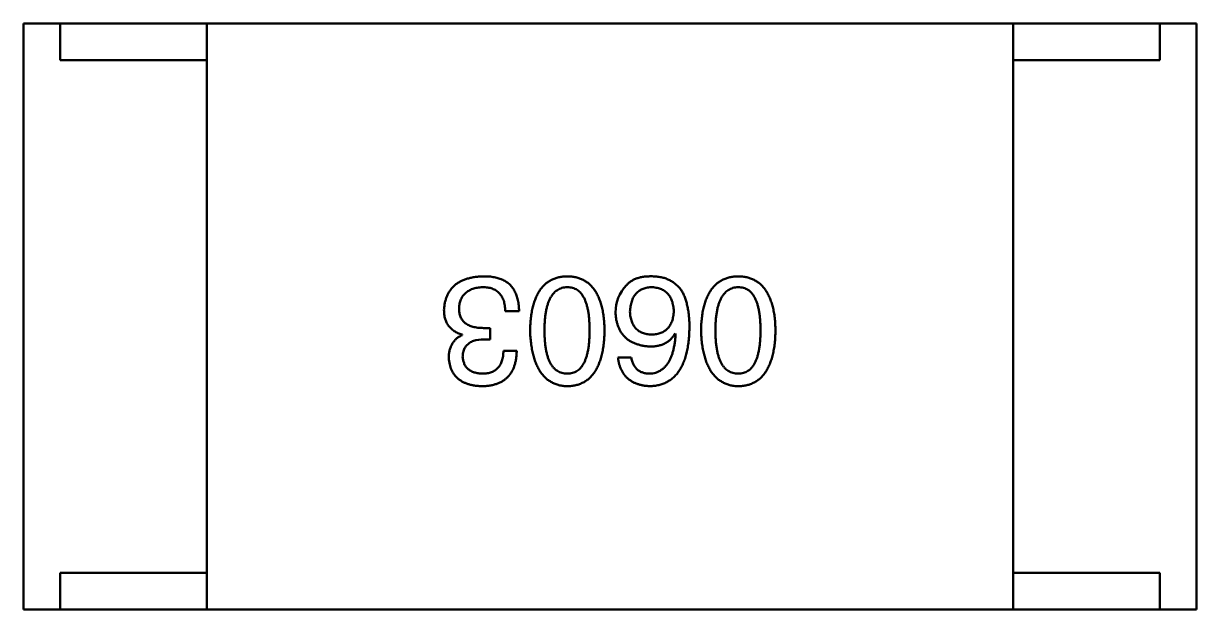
# Model space of a CAD drawing. Header units: millimetres. Extents: x 37 to 347, y 164 to 266.
# Drawn here: x 293.445 to 295.045, y 223.264 to 224.064 of the extents above; entities that cross this region are included whole.
import ezdxf

# ---------------------------------------------------------------- set-up
doc = ezdxf.new("R2010")
doc.units = ezdxf.units.MM
doc.header["$LTSCALE"] = 0.75
doc.layers.add('Visible', color=7, linetype='Continuous', lineweight=50)

msp = doc.modelspace()

# ---------------------------------------------------------------- linework, layer by layer
at = {"layer": 'Visible'}
for p, q in [((293.4951, 224.0639), (293.4451, 224.0639)), ((293.4451, 223.2639), (293.4451, 224.0639)), ((293.4951, 224.0639), (293.4951, 224.0139)), ((293.6951, 224.0639), (293.4951, 224.0639)), ((293.6951, 224.0639), (294.7951, 224.0639)), ((293.6951, 224.0639), (293.6951, 223.2639)), ((294.7951, 224.0639), (294.9951, 224.0639)), ((294.7951, 224.0639), (294.7951, 223.2639)), ((294.9951, 224.0639), (294.9951, 224.0139)), ((294.9951, 224.0639), (295.0451, 224.0639)), ((295.0451, 223.2639), (295.0451, 224.0639)), ((293.4951, 224.0139), (293.6951, 224.0139)), ((293.6951, 223.3139), (293.6951, 224.0139)), ((294.9951, 224.0139), (294.7951, 224.0139)), ((294.7951, 223.3139), (294.7951, 224.0139)), ((294.1022, 223.6712), (294.1211, 223.6712)), ((294.0818, 223.6482), (294.0727, 223.6482)), ((294.0818, 223.6327), (294.0818, 223.6482)), ((294.0432, 223.6392), (294.0432, 223.6384)), ((294.0719, 223.6327), (294.0818, 223.6327)), ((294.3338, 223.6409), (294.3346, 223.64)), ((294.1178, 223.6171), (294.0998, 223.6171)), ((294.2739, 223.6081), (294.2559, 223.6081)), ((293.4951, 223.3139), (293.4951, 223.2639)), ((293.6951, 223.3139), (293.4951, 223.3139)), ((294.7951, 223.3139), (294.9951, 223.3139)), ((294.9951, 223.3139), (294.9951, 223.2639)), ((293.4951, 223.2639), (293.4451, 223.2639)), ((293.6951, 223.2639), (293.4951, 223.2639)), ((294.7951, 223.2639), (293.6951, 223.2639)), ((294.7951, 223.2639), (294.9951, 223.2639)), ((294.9951, 223.2639), (295.0451, 223.2639))]:
    msp.add_line(p, q, dxfattribs=at)
msp.add_arc((294.3045, 223.6702), 0.0519, 135.691, 180.7052, dxfattribs=at)
for points, knots in [([(294.0719, 223.7187), (294.0699, 223.7186), (294.0659, 223.7184), (294.0601, 223.7177), (294.0546, 223.7167), (294.0496, 223.7153), (294.0449, 223.7136), (294.0406, 223.7116), (294.0367, 223.7092), (294.0331, 223.7065), (294.03, 223.7034), (294.0272, 223.7001), (294.0248, 223.6963), (294.0228, 223.6923), (294.0212, 223.6879), (294.0199, 223.6832), (294.019, 223.6781), (294.0188, 223.6746), (294.0186, 223.6728)], [0, 0, 0, 0, 0.078078, 0.151942, 0.221594, 0.28726, 0.350176, 0.409768, 0.467648, 0.523784, 0.578904, 0.634014, 0.689819, 0.746826, 0.805875, 0.867063, 0.931764, 1, 1, 1, 1]), ([(294.099, 223.7138), (294.0981, 223.7142), (294.0964, 223.715), (294.0935, 223.716), (294.0905, 223.7169), (294.0872, 223.7175), (294.0837, 223.7181), (294.08, 223.7185), (294.076, 223.7187), (294.0733, 223.7187), (294.0719, 223.7187)], [0, 0, 0, 0, 0.101955, 0.208983, 0.322698, 0.44339, 0.570851, 0.70629, 0.84885, 1, 1, 1, 1]), ([(294.1211, 223.6712), (294.121, 223.6725), (294.121, 223.6751), (294.1206, 223.679), (294.1201, 223.6826), (294.1194, 223.6861), (294.1186, 223.6894), (294.1177, 223.6925), (294.1165, 223.6955), (294.1152, 223.6982), (294.1137, 223.7008), (294.1121, 223.7032), (294.1103, 223.7054), (294.1084, 223.7075), (294.1063, 223.7094), (294.104, 223.711), (294.1016, 223.7126), (294.0998, 223.7134), (294.099, 223.7138)], [0, 0, 0, 0, 0.078937, 0.154495, 0.226898, 0.296844, 0.363348, 0.427781, 0.48946, 0.549586, 0.607902, 0.664733, 0.720805, 0.776157, 0.831175, 0.886736, 0.943094, 1, 1, 1, 1]), ([(294.1869, 223.7187), (294.1849, 223.7186), (294.181, 223.7185), (294.1754, 223.7175), (294.1701, 223.716), (294.1652, 223.7139), (294.1607, 223.7113), (294.1565, 223.708), (294.1528, 223.7042), (294.1494, 223.6999), (294.1464, 223.6949), (294.1438, 223.6894), (294.1416, 223.6834), (294.1397, 223.6768), (294.1382, 223.6696), (294.1371, 223.6619), (294.1363, 223.6536), (294.1361, 223.6479), (294.136, 223.645)], [0, 0, 0, 0, 0.059134, 0.115603, 0.169236, 0.221572, 0.273254, 0.32474, 0.377319, 0.431815, 0.488555, 0.548609, 0.612242, 0.680182, 0.75251, 0.829782, 0.91231, 1, 1, 1, 1]), ([(294.2377, 223.645), (294.2376, 223.6479), (294.2374, 223.6536), (294.2366, 223.6619), (294.2355, 223.6696), (294.234, 223.6768), (294.2321, 223.6834), (294.2299, 223.6894), (294.2273, 223.6949), (294.2243, 223.6998), (294.2209, 223.7042), (294.2172, 223.708), (294.213, 223.7113), (294.2085, 223.7139), (294.2036, 223.716), (294.1984, 223.7175), (294.1927, 223.7185), (294.1888, 223.7186), (294.1869, 223.7187)], [0, 0, 0, 0, 0.087693, 0.170223, 0.247496, 0.319826, 0.387768, 0.451403, 0.511459, 0.568358, 0.622671, 0.675251, 0.726739, 0.778422, 0.830759, 0.884394, 0.940865, 1, 1, 1, 1]), ([(294.3043, 223.7187), (294.3021, 223.7188), (294.2981, 223.7188), (294.2922, 223.7184), (294.2869, 223.7175), (294.282, 223.7162), (294.2776, 223.7144), (294.2737, 223.7122), (294.2702, 223.7096), (294.2683, 223.7075), (294.2674, 223.7064)], [0, 0, 0, 0, 0.156782, 0.301945, 0.436395, 0.561474, 0.678489, 0.78853, 0.894967, 1, 1, 1, 1]), ([(294.3428, 223.699), (294.3417, 223.7006), (294.3395, 223.7035), (294.3355, 223.7074), (294.3313, 223.7107), (294.3266, 223.7135), (294.3216, 223.7157), (294.3161, 223.7173), (294.3103, 223.7184), (294.3063, 223.7186), (294.3043, 223.7187)], [0, 0, 0, 0, 0.125033, 0.246266, 0.36603, 0.485265, 0.606781, 0.732144, 0.862551, 1, 1, 1, 1]), ([(294.42, 223.7187), (294.418, 223.7186), (294.4141, 223.7185), (294.4085, 223.7175), (294.4033, 223.716), (294.3984, 223.7139), (294.3938, 223.7113), (294.3897, 223.708), (294.3859, 223.7042), (294.3826, 223.6999), (294.3796, 223.6949), (294.377, 223.6894), (294.3747, 223.6834), (294.3729, 223.6768), (294.3713, 223.6696), (294.3703, 223.6619), (294.3695, 223.6536), (294.3693, 223.6479), (294.3692, 223.645)], [0, 0, 0, 0, 0.059134, 0.115603, 0.169236, 0.221572, 0.273254, 0.32474, 0.377319, 0.431815, 0.488555, 0.548609, 0.612242, 0.680182, 0.75251, 0.829782, 0.91231, 1, 1, 1, 1]), ([(294.4708, 223.645), (294.4707, 223.6479), (294.4705, 223.6536), (294.4698, 223.6619), (294.4687, 223.6696), (294.4671, 223.6768), (294.4653, 223.6834), (294.463, 223.6894), (294.4604, 223.6949), (294.4574, 223.6998), (294.4541, 223.7042), (294.4503, 223.708), (294.4462, 223.7113), (294.4417, 223.7139), (294.4368, 223.716), (294.4315, 223.7175), (294.4259, 223.7185), (294.422, 223.7186), (294.42, 223.7187)], [0, 0, 0, 0, 0.087693, 0.170223, 0.247496, 0.319826, 0.387768, 0.451403, 0.511459, 0.568358, 0.622671, 0.675251, 0.726739, 0.778422, 0.830759, 0.884394, 0.940865, 1, 1, 1, 1]), ([(294.0391, 223.6753), (294.0392, 223.6764), (294.0394, 223.6785), (294.0399, 223.6816), (294.0407, 223.6845), (294.0417, 223.6872), (294.0429, 223.6897), (294.0443, 223.692), (294.046, 223.6941), (294.0479, 223.696), (294.05, 223.6977), (294.0524, 223.6992), (294.055, 223.7005), (294.0578, 223.7016), (294.0608, 223.7025), (294.064, 223.7032), (294.0675, 223.7037), (294.0699, 223.7039), (294.0711, 223.704)], [0, 0, 0, 0, 0.068514, 0.133941, 0.195994, 0.255362, 0.312994, 0.369441, 0.424687, 0.480522, 0.537148, 0.594801, 0.654411, 0.716817, 0.781981, 0.850498, 0.923306, 1, 1, 1, 1]), ([(294.0711, 223.704), (294.0723, 223.7039), (294.0747, 223.7039), (294.0782, 223.7035), (294.0814, 223.7029), (294.0844, 223.702), (294.0872, 223.7008), (294.0897, 223.6994), (294.092, 223.6977), (294.0941, 223.6958), (294.0959, 223.6936), (294.0975, 223.6912), (294.0989, 223.6884), (294.1001, 223.6855), (294.101, 223.6823), (294.1016, 223.6788), (294.1021, 223.6751), (294.1022, 223.6725), (294.1022, 223.6712)], [0, 0, 0, 0, 0.071272, 0.13882, 0.201858, 0.262757, 0.320043, 0.376709, 0.431462, 0.486034, 0.541209, 0.597703, 0.65589, 0.717768, 0.782056, 0.850407, 0.92277, 1, 1, 1, 1]), ([(294.1557, 223.645), (294.1557, 223.6473), (294.1558, 223.6519), (294.1561, 223.6585), (294.1567, 223.6646), (294.1576, 223.6703), (294.1587, 223.6756), (294.16, 223.6804), (294.1615, 223.6848), (294.1634, 223.6888), (294.1655, 223.6922), (294.1678, 223.6953), (294.1703, 223.6979), (294.1732, 223.7), (294.1762, 223.7017), (294.1796, 223.703), (294.1831, 223.7037), (294.1856, 223.7039), (294.1869, 223.704)], [0, 0, 0, 0, 0.094834, 0.184067, 0.267029, 0.344713, 0.417334, 0.484367, 0.546941, 0.604717, 0.65953, 0.710539, 0.759381, 0.806382, 0.853027, 0.900623, 0.949121, 1, 1, 1, 1]), ([(294.1869, 223.704), (294.1881, 223.7039), (294.1905, 223.7038), (294.194, 223.7031), (294.1972, 223.702), (294.2002, 223.7003), (294.2029, 223.6982), (294.2055, 223.6957), (294.2077, 223.6926), (294.2097, 223.6892), (294.2115, 223.6852), (294.213, 223.6808), (294.2143, 223.6759), (294.2154, 223.6706), (294.2162, 223.6649), (294.2167, 223.6586), (294.2171, 223.6519), (294.2172, 223.6473), (294.2172, 223.645)], [0, 0, 0, 0, 0.049766, 0.097012, 0.143225, 0.188786, 0.235079, 0.282962, 0.333687, 0.387747, 0.445963, 0.508657, 0.576545, 0.649868, 0.72822, 0.812712, 0.903543, 1, 1, 1, 1]), ([(294.2723, 223.6704), (294.2724, 223.6717), (294.2725, 223.6742), (294.2731, 223.6778), (294.2737, 223.6812), (294.2746, 223.6844), (294.2757, 223.6874), (294.277, 223.6901), (294.2785, 223.6925), (294.2802, 223.6948), (294.2821, 223.6968), (294.2842, 223.6985), (294.2865, 223.7), (294.289, 223.7013), (294.2917, 223.7024), (294.2946, 223.7031), (294.2977, 223.7037), (294.2999, 223.7039), (294.301, 223.704)], [0, 0, 0, 0, 0.078863, 0.153308, 0.223539, 0.289857, 0.35341, 0.413572, 0.471721, 0.528235, 0.584279, 0.638781, 0.69466, 0.751251, 0.809198, 0.869697, 0.933318, 1, 1, 1, 1]), ([(294.301, 223.704), (294.3022, 223.7039), (294.3045, 223.7038), (294.3079, 223.7033), (294.311, 223.7026), (294.314, 223.7017), (294.3167, 223.7005), (294.3192, 223.699), (294.3215, 223.6973), (294.3235, 223.6954), (294.3254, 223.6932), (294.327, 223.6908), (294.3285, 223.6881), (294.3296, 223.6852), (294.3306, 223.682), (294.3313, 223.6786), (294.3319, 223.675), (294.332, 223.6725), (294.3321, 223.6712)], [0, 0, 0, 0, 0.070403, 0.137196, 0.200053, 0.260887, 0.31876, 0.37535, 0.430743, 0.485927, 0.541678, 0.598832, 0.657726, 0.719441, 0.783504, 0.851852, 0.923533, 1, 1, 1, 1]), ([(294.3534, 223.6482), (294.3534, 223.6509), (294.3534, 223.6561), (294.3528, 223.6636), (294.352, 223.6706), (294.3508, 223.6772), (294.3494, 223.6834), (294.3476, 223.689), (294.3454, 223.6943), (294.3436, 223.6975), (294.3428, 223.699)], [0, 0, 0, 0, 0.151498, 0.29521, 0.430242, 0.557137, 0.677306, 0.790845, 0.898111, 1, 1, 1, 1]), ([(294.3889, 223.645), (294.3889, 223.6473), (294.3889, 223.6519), (294.3893, 223.6585), (294.3899, 223.6646), (294.3907, 223.6703), (294.3918, 223.6756), (294.3931, 223.6804), (294.3947, 223.6848), (294.3965, 223.6888), (294.3986, 223.6922), (294.4009, 223.6953), (294.4035, 223.6979), (294.4063, 223.7), (294.4094, 223.7017), (294.4127, 223.703), (294.4163, 223.7037), (294.4187, 223.7039), (294.42, 223.704)], [0, 0, 0, 0, 0.094834, 0.184067, 0.267029, 0.344713, 0.417334, 0.484367, 0.546941, 0.604717, 0.65953, 0.710539, 0.759381, 0.806382, 0.853027, 0.900623, 0.949121, 1, 1, 1, 1]), ([(294.42, 223.704), (294.4212, 223.7039), (294.4236, 223.7038), (294.4271, 223.7031), (294.4304, 223.702), (294.4333, 223.7003), (294.4361, 223.6982), (294.4386, 223.6957), (294.4408, 223.6926), (294.4428, 223.6892), (294.4446, 223.6852), (294.4462, 223.6808), (294.4474, 223.6759), (294.4485, 223.6706), (294.4493, 223.6649), (294.4499, 223.6586), (294.4503, 223.6519), (294.4503, 223.6473), (294.4503, 223.645)], [0, 0, 0, 0, 0.049766, 0.097012, 0.143225, 0.188786, 0.235079, 0.282962, 0.333687, 0.387747, 0.445963, 0.508657, 0.576545, 0.649868, 0.72822, 0.812712, 0.903543, 1, 1, 1, 1]), ([(294.0186, 223.6728), (294.0187, 223.6717), (294.0187, 223.6697), (294.019, 223.6666), (294.0194, 223.6637), (294.0202, 223.6609), (294.021, 223.6583), (294.0221, 223.6558), (294.0233, 223.6535), (294.0247, 223.6513), (294.0264, 223.6492), (294.0282, 223.6474), (294.0303, 223.6456), (294.0325, 223.644), (294.0349, 223.6426), (294.0375, 223.6413), (294.0403, 223.6402), (294.0422, 223.6395), (294.0432, 223.6392)], [0, 0, 0, 0, 0.071215, 0.138707, 0.20396, 0.266995, 0.327734, 0.387609, 0.445602, 0.503345, 0.561136, 0.618597, 0.677672, 0.738255, 0.799989, 0.863961, 0.930555, 1, 1, 1, 1]), ([(294.0727, 223.6482), (294.0714, 223.6482), (294.0688, 223.6483), (294.0649, 223.6486), (294.0614, 223.6491), (294.0581, 223.6499), (294.0551, 223.6508), (294.0523, 223.6519), (294.0498, 223.6534), (294.0475, 223.6549), (294.0455, 223.6567), (294.0438, 223.6588), (294.0424, 223.661), (294.0412, 223.6634), (294.0403, 223.6661), (294.0396, 223.669), (294.0392, 223.6721), (294.0392, 223.6742), (294.0391, 223.6753)], [0, 0, 0, 0, 0.082495, 0.159728, 0.232496, 0.300725, 0.365163, 0.425859, 0.483728, 0.538892, 0.592921, 0.646195, 0.699968, 0.754746, 0.811387, 0.870806, 0.933482, 1, 1, 1, 1]), ([(294.2526, 223.6695), (294.2527, 223.6678), (294.2529, 223.6643), (294.2536, 223.6594), (294.2547, 223.6547), (294.256, 223.6504), (294.2578, 223.6463), (294.2599, 223.6426), (294.2623, 223.6392), (294.2651, 223.6361), (294.2682, 223.6333), (294.2716, 223.6308), (294.2754, 223.6287), (294.2795, 223.6269), (294.284, 223.6254), (294.2888, 223.6242), (294.294, 223.6233), (294.2975, 223.623), (294.2993, 223.6228)], [0, 0, 0, 0, 0.071527, 0.139094, 0.20346, 0.264939, 0.323904, 0.381383, 0.437591, 0.493343, 0.549401, 0.606085, 0.664838, 0.725424, 0.788712, 0.855452, 0.925772, 1, 1, 1, 1]), ([(294.3018, 223.6392), (294.3007, 223.6393), (294.2985, 223.6394), (294.2953, 223.6398), (294.2923, 223.6405), (294.2895, 223.6414), (294.2869, 223.6426), (294.2846, 223.6439), (294.2824, 223.6455), (294.2804, 223.6474), (294.2787, 223.6495), (294.2771, 223.6518), (294.2758, 223.6543), (294.2747, 223.6571), (294.2738, 223.6601), (294.273, 223.6633), (294.2725, 223.6667), (294.2724, 223.6691), (294.2723, 223.6704)], [0, 0, 0, 0, 0.069884, 0.136529, 0.199638, 0.259844, 0.317774, 0.374356, 0.430026, 0.485148, 0.5409, 0.597889, 0.657472, 0.718614, 0.783613, 0.85129, 0.923712, 1, 1, 1, 1]), ([(294.3321, 223.6712), (294.332, 223.6699), (294.3319, 223.6675), (294.3314, 223.6639), (294.3306, 223.6606), (294.3297, 223.6575), (294.3285, 223.6547), (294.3271, 223.6521), (294.3256, 223.6497), (294.3237, 223.6476), (294.3217, 223.6457), (294.3195, 223.6441), (294.3171, 223.6426), (294.3144, 223.6415), (294.3116, 223.6405), (294.3085, 223.6398), (294.3052, 223.6394), (294.303, 223.6393), (294.3018, 223.6392)], [0, 0, 0, 0, 0.076072, 0.148369, 0.216753, 0.281358, 0.342792, 0.401604, 0.458929, 0.514444, 0.569818, 0.625343, 0.681554, 0.739608, 0.800134, 0.863477, 0.929547, 1, 1, 1, 1]), ([(294.2993, 223.5687), (294.3015, 223.5689), (294.3056, 223.5691), (294.3116, 223.5702), (294.3172, 223.5719), (294.3224, 223.5742), (294.3272, 223.5771), (294.3316, 223.5806), (294.3357, 223.5847), (294.3392, 223.5894), (294.3424, 223.5947), (294.3452, 223.6006), (294.3476, 223.6071), (294.3495, 223.6142), (294.3512, 223.6219), (294.3523, 223.6301), (294.3531, 223.639), (294.3533, 223.6451), (294.3534, 223.6482)], [0, 0, 0, 0, 0.058957, 0.115262, 0.16907, 0.221312, 0.273147, 0.324961, 0.377649, 0.432026, 0.488925, 0.549039, 0.612912, 0.680653, 0.753056, 0.830314, 0.912483, 1, 1, 1, 1]), ([(294.0432, 223.6384), (294.0418, 223.6377), (294.039, 223.6363), (294.0353, 223.6335), (294.0322, 223.6302), (294.0296, 223.6265), (294.0276, 223.6223), (294.0262, 223.6177), (294.0253, 223.6126), (294.0252, 223.6091), (294.0252, 223.6072)], [0, 0, 0, 0, 0.125227, 0.244792, 0.361427, 0.478215, 0.59667, 0.722058, 0.856314, 1, 1, 1, 1]), ([(294.044, 223.6089), (294.0442, 223.6106), (294.0443, 223.6126), (294.0453, 223.6174), (294.0461, 223.6192), (294.0476, 223.6221), (294.049, 223.6243), (294.0536, 223.6282), (294.056, 223.6294), (294.0632, 223.6323), (294.0694, 223.6325), (294.0719, 223.6327)], [0.000001, 0.000001, 0.000001, 0.000001, 0.000529469, 0.000529469, 0.001127239, 0.001127239, 0.001835181, 0.001835181, 0.002488358, 0.002488358, 0.00458577, 0.00458577, 0.00458577, 0.00458577]), ([(294.136, 223.645), (294.1362, 223.6419), (294.1364, 223.6361), (294.1373, 223.6276), (294.1385, 223.6197), (294.14, 223.6123), (294.1419, 223.6056), (294.1442, 223.5993), (294.1468, 223.5937), (294.1498, 223.5886), (294.1532, 223.5841), (294.1569, 223.5801), (294.161, 223.5768), (294.1655, 223.574), (294.1703, 223.5718), (294.1755, 223.5701), (294.1811, 223.5691), (294.1849, 223.5688), (294.1869, 223.5687)], [0, 0, 0, 0, 0.088475, 0.171606, 0.249595, 0.322626, 0.391327, 0.455765, 0.516374, 0.573675, 0.628522, 0.681161, 0.732559, 0.783563, 0.83504, 0.887639, 0.942585, 1, 1, 1, 1]), ([(294.1869, 223.5859), (294.1856, 223.586), (294.1831, 223.5861), (294.1796, 223.5868), (294.1762, 223.5879), (294.1732, 223.5895), (294.1704, 223.5917), (294.1678, 223.5942), (294.1655, 223.5973), (294.1634, 223.6007), (294.1616, 223.6047), (294.16, 223.6091), (294.1587, 223.6139), (294.1576, 223.6192), (294.1567, 223.625), (294.1561, 223.6313), (294.1558, 223.638), (294.1557, 223.6426), (294.1557, 223.645)], [0, 0, 0, 0, 0.050604, 0.098688, 0.145699, 0.191791, 0.238625, 0.286717, 0.337546, 0.391814, 0.449755, 0.512106, 0.579685, 0.652048, 0.730262, 0.814146, 0.904281, 1, 1, 1, 1]), ([(294.1869, 223.5687), (294.1888, 223.5688), (294.1927, 223.569), (294.1984, 223.57), (294.2036, 223.5716), (294.2085, 223.5737), (294.213, 223.5764), (294.2172, 223.5798), (294.2209, 223.5837), (294.2243, 223.5882), (294.2273, 223.5933), (294.2299, 223.599), (294.2321, 223.6052), (294.234, 223.612), (294.2355, 223.6194), (294.2366, 223.6274), (294.2374, 223.636), (294.2376, 223.6419), (294.2377, 223.645)], [0, 0, 0, 0, 0.057911, 0.113262, 0.165956, 0.217443, 0.268511, 0.319665, 0.372, 0.426129, 0.483365, 0.543779, 0.607756, 0.676562, 0.749704, 0.827713, 0.911177, 1, 1, 1, 1]), ([(294.2172, 223.645), (294.2172, 223.6426), (294.2171, 223.638), (294.2167, 223.6313), (294.2162, 223.625), (294.2154, 223.6192), (294.2143, 223.6139), (294.213, 223.6091), (294.2115, 223.6047), (294.2097, 223.6008), (294.2077, 223.5973), (294.2055, 223.5942), (294.2029, 223.5917), (294.2002, 223.5895), (294.1972, 223.5879), (294.194, 223.5868), (294.1905, 223.5861), (294.1881, 223.586), (294.1869, 223.5859)], [0, 0, 0, 0, 0.096452, 0.187278, 0.271765, 0.350519, 0.423437, 0.491321, 0.554011, 0.612224, 0.666281, 0.717003, 0.764884, 0.811423, 0.856783, 0.902993, 0.950236, 1, 1, 1, 1]), ([(294.2993, 223.6228), (294.3013, 223.6229), (294.3051, 223.623), (294.3106, 223.6238), (294.3156, 223.6252), (294.3202, 223.6272), (294.3244, 223.6298), (294.328, 223.6329), (294.3312, 223.6366), (294.3329, 223.6394), (294.3338, 223.6409)], [0, 0, 0, 0, 0.144617, 0.279572, 0.40596, 0.526097, 0.64389, 0.760003, 0.877724, 1, 1, 1, 1]), ([(294.3346, 223.64), (294.3344, 223.6379), (294.3341, 223.6338), (294.3334, 223.6278), (294.3324, 223.6223), (294.3312, 223.6171), (294.3298, 223.6123), (294.3282, 223.6079), (294.3263, 223.6039), (294.3242, 223.6003), (294.3219, 223.5971), (294.3194, 223.5943), (294.3166, 223.5919), (294.3135, 223.5899), (294.3103, 223.5882), (294.3069, 223.5871), (294.3032, 223.5862), (294.3006, 223.586), (294.2993, 223.5859)], [0, 0, 0, 0, 0.089218, 0.173709, 0.252753, 0.326963, 0.397099, 0.462534, 0.524018, 0.582178, 0.637235, 0.689955, 0.741228, 0.791618, 0.841661, 0.892925, 0.945259, 1, 1, 1, 1]), ([(294.3692, 223.645), (294.3693, 223.6419), (294.3696, 223.6361), (294.3704, 223.6276), (294.3716, 223.6197), (294.3732, 223.6123), (294.3751, 223.6056), (294.3773, 223.5993), (294.38, 223.5937), (294.383, 223.5886), (294.3864, 223.5841), (294.3901, 223.5801), (294.3942, 223.5768), (294.3987, 223.574), (294.4035, 223.5718), (294.4087, 223.5701), (294.4142, 223.5691), (294.418, 223.5688), (294.42, 223.5687)], [0, 0, 0, 0, 0.088475, 0.171606, 0.249595, 0.322626, 0.391327, 0.455765, 0.516374, 0.573675, 0.628522, 0.681161, 0.732559, 0.783563, 0.83504, 0.887639, 0.942585, 1, 1, 1, 1]), ([(294.42, 223.5859), (294.4187, 223.586), (294.4163, 223.5861), (294.4127, 223.5868), (294.4094, 223.5879), (294.4063, 223.5895), (294.4035, 223.5917), (294.4009, 223.5942), (294.3986, 223.5973), (294.3965, 223.6007), (294.3947, 223.6047), (294.3931, 223.6091), (294.3918, 223.6139), (294.3907, 223.6192), (294.3899, 223.625), (294.3893, 223.6313), (294.3889, 223.638), (294.3889, 223.6426), (294.3889, 223.645)], [0, 0, 0, 0, 0.050604, 0.098688, 0.145699, 0.191791, 0.238625, 0.286717, 0.337546, 0.391814, 0.449755, 0.512106, 0.579685, 0.652048, 0.730262, 0.814146, 0.904281, 1, 1, 1, 1]), ([(294.42, 223.5687), (294.422, 223.5688), (294.4259, 223.569), (294.4315, 223.57), (294.4368, 223.5716), (294.4417, 223.5737), (294.4462, 223.5764), (294.4503, 223.5798), (294.4541, 223.5837), (294.4574, 223.5882), (294.4604, 223.5933), (294.463, 223.599), (294.4653, 223.6052), (294.4671, 223.612), (294.4687, 223.6194), (294.4698, 223.6274), (294.4705, 223.636), (294.4707, 223.6419), (294.4708, 223.645)], [0, 0, 0, 0, 0.057911, 0.113262, 0.165956, 0.217443, 0.268511, 0.319665, 0.372, 0.426129, 0.483365, 0.543779, 0.607756, 0.676562, 0.749704, 0.827713, 0.911177, 1, 1, 1, 1]), ([(294.4503, 223.645), (294.4503, 223.6426), (294.4503, 223.638), (294.4499, 223.6313), (294.4493, 223.625), (294.4485, 223.6192), (294.4474, 223.6139), (294.4462, 223.6091), (294.4446, 223.6047), (294.4428, 223.6008), (294.4408, 223.5973), (294.4386, 223.5942), (294.4361, 223.5917), (294.4333, 223.5895), (294.4303, 223.5879), (294.4271, 223.5868), (294.4236, 223.5861), (294.4212, 223.586), (294.42, 223.5859)], [0, 0, 0, 0, 0.096452, 0.187278, 0.271765, 0.350519, 0.423437, 0.491321, 0.554011, 0.612224, 0.666281, 0.717003, 0.764884, 0.811423, 0.856783, 0.902993, 0.950236, 1, 1, 1, 1]), ([(294.0703, 223.5687), (294.0722, 223.5688), (294.0758, 223.5689), (294.0811, 223.5696), (294.0861, 223.5706), (294.0907, 223.572), (294.095, 223.5737), (294.0989, 223.5758), (294.1024, 223.5783), (294.1056, 223.5812), (294.1084, 223.5844), (294.1108, 223.588), (294.1129, 223.592), (294.1146, 223.5963), (294.116, 223.601), (294.117, 223.606), (294.1176, 223.6114), (294.1178, 223.6152), (294.1178, 223.6171)], [0, 0, 0, 0, 0.073232, 0.142595, 0.207997, 0.270074, 0.329156, 0.386529, 0.441846, 0.496976, 0.551877, 0.607941, 0.665637, 0.725446, 0.788542, 0.855101, 0.925196, 1, 1, 1, 1]), ([(294.0998, 223.6171), (294.0997, 223.6158), (294.0996, 223.6134), (294.0992, 223.6099), (294.0986, 223.6065), (294.0978, 223.6035), (294.0967, 223.6007), (294.0954, 223.5981), (294.094, 223.5958), (294.0923, 223.5937), (294.0903, 223.5918), (294.0882, 223.5903), (294.0859, 223.5889), (294.0833, 223.5878), (294.0806, 223.587), (294.0776, 223.5864), (294.0744, 223.586), (294.0722, 223.586), (294.0711, 223.5859)], [0, 0, 0, 0, 0.078134, 0.15164, 0.221358, 0.286689, 0.348614, 0.407697, 0.464247, 0.520153, 0.574432, 0.629291, 0.684538, 0.742032, 0.801329, 0.863637, 0.930123, 1, 1, 1, 1]), ([(294.0252, 223.6072), (294.0253, 223.6058), (294.0256, 223.6028), (294.0264, 223.5986), (294.0275, 223.5947), (294.0288, 223.591), (294.0306, 223.5876), (294.0326, 223.5845), (294.035, 223.5817), (294.0377, 223.5791), (294.0407, 223.5768), (294.044, 223.5748), (294.0476, 223.5731), (294.0515, 223.5717), (294.0558, 223.5705), (294.0603, 223.5696), (294.0652, 223.569), (294.0686, 223.5688), (294.0703, 223.5687)], [0, 0, 0, 0, 0.067521, 0.132139, 0.193339, 0.252064, 0.309083, 0.364848, 0.420021, 0.475612, 0.532002, 0.589602, 0.649896, 0.712634, 0.778603, 0.848416, 0.922155, 1, 1, 1, 1]), ([(294.0711, 223.5859), (294.0701, 223.586), (294.0681, 223.5861), (294.0652, 223.5864), (294.0624, 223.587), (294.0599, 223.5876), (294.0575, 223.5885), (294.0554, 223.5895), (294.0534, 223.5907), (294.0516, 223.592), (294.05, 223.5935), (294.0486, 223.5953), (294.0473, 223.5971), (294.0463, 223.5992), (294.0455, 223.6014), (294.0448, 223.6037), (294.0443, 223.6062), (294.0441, 223.608), (294.044, 223.6089)], [0, 0, 0, 0, 0.078051, 0.151197, 0.220412, 0.286742, 0.34933, 0.409464, 0.467368, 0.52298, 0.578639, 0.633998, 0.690142, 0.746855, 0.805868, 0.867776, 0.932345, 1, 1, 1, 1]), ([(294.2559, 223.6081), (294.2561, 223.6066), (294.2564, 223.6037), (294.2574, 223.5994), (294.2586, 223.5955), (294.2601, 223.5918), (294.2618, 223.5884), (294.2639, 223.5852), (294.2662, 223.5823), (294.2687, 223.5797), (294.2716, 223.5774), (294.2748, 223.5753), (294.2782, 223.5735), (294.2819, 223.572), (294.2859, 223.5708), (294.2901, 223.5698), (294.2946, 223.5691), (294.2977, 223.5689), (294.2993, 223.5687)], [0, 0, 0, 0, 0.06947, 0.136096, 0.199592, 0.260665, 0.319672, 0.377156, 0.433415, 0.489984, 0.546535, 0.604276, 0.663499, 0.725182, 0.788953, 0.855683, 0.926216, 1, 1, 1, 1]), ([(294.2993, 223.5859), (294.2976, 223.586), (294.2944, 223.5861), (294.2898, 223.5872), (294.2857, 223.5889), (294.2822, 223.5914), (294.2793, 223.5946), (294.2769, 223.5984), (294.275, 223.603), (294.2743, 223.6063), (294.2739, 223.6081)], [0, 0, 0, 0, 0.136586, 0.261496, 0.378089, 0.490612, 0.605522, 0.725767, 0.8561, 1, 1, 1, 1])]:
    msp.add_open_spline(points, degree=3, knots=knots, dxfattribs=at)

doc.saveas('drawing.dxf')
